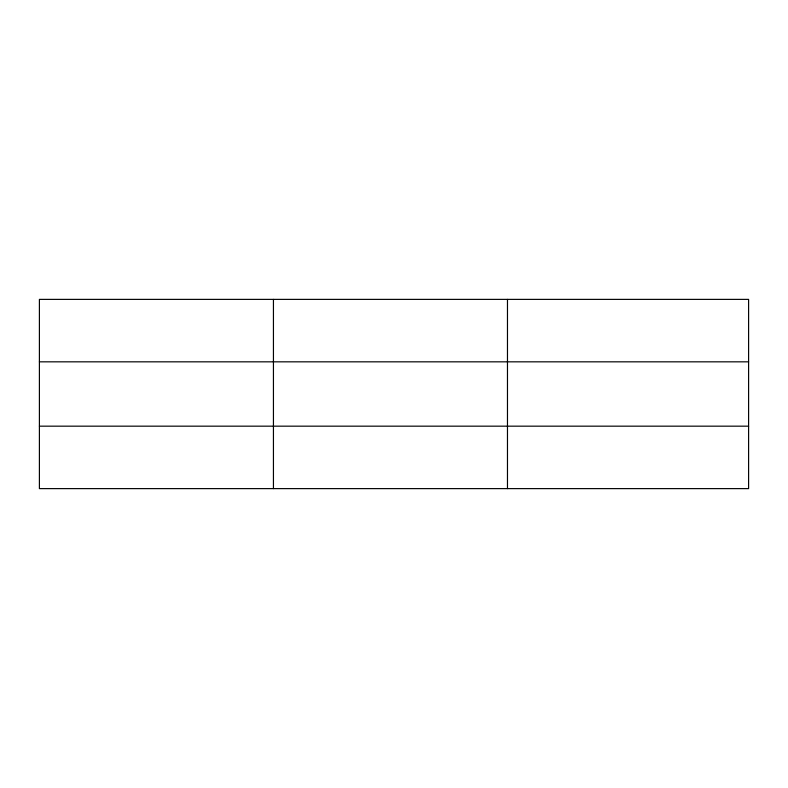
<?xml version="1.0" encoding="UTF-8"?>
<svg xmlns="http://www.w3.org/2000/svg" width="788" height="788" viewBox="0 0 788 788"><rect width="100%" height="100%" fill="white"/><g stroke="black" fill="none" stroke-linecap="round" stroke-linejoin="round"><path stroke-width="1.18" d="M273.436 488.619L273.436 299.381M507.472 488.619L507.472 299.381M748.6 426.17L748.6 488.619L39.4 488.619L39.4 299.381L748.6 299.381L748.6 426.17L39.4 426.17M39.4 361.83L748.6 361.83"/></g></svg>
